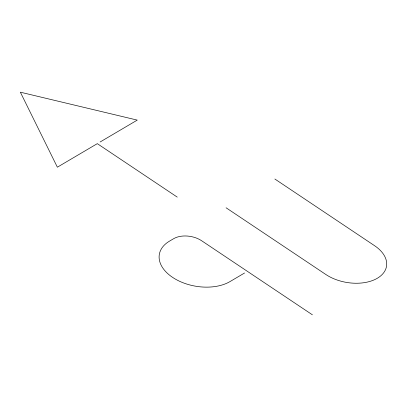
<?xml version="1.0" encoding="UTF-8"?>
<svg xmlns="http://www.w3.org/2000/svg" width="407" height="407" viewBox="0 0 407 407"><rect width="100%" height="100%" fill="white"/><g stroke="black" fill="none" stroke-linecap="round" stroke-linejoin="round"><path stroke-width="0.61" d="M100.132 141.987L137.256 120.106L20.35 92.186L57.362 167.196L97.309 143.651L177.233 197.1M244.561 273L230.021 281.568A41.041 25.209 9.8 0 1 172.588 277.371A41.041 25.209 9.8 0 1 169.531 241.117L173.672 238.68A19.958 12.261 9.8 0 1 201.602 240.72L312.403 314.815M274.873 179.024L374.608 245.721A36.823 22.619 9.8 0 1 377.35 278.246A36.823 22.619 9.8 0 1 325.819 274.481L226.089 207.779"/></g></svg>
